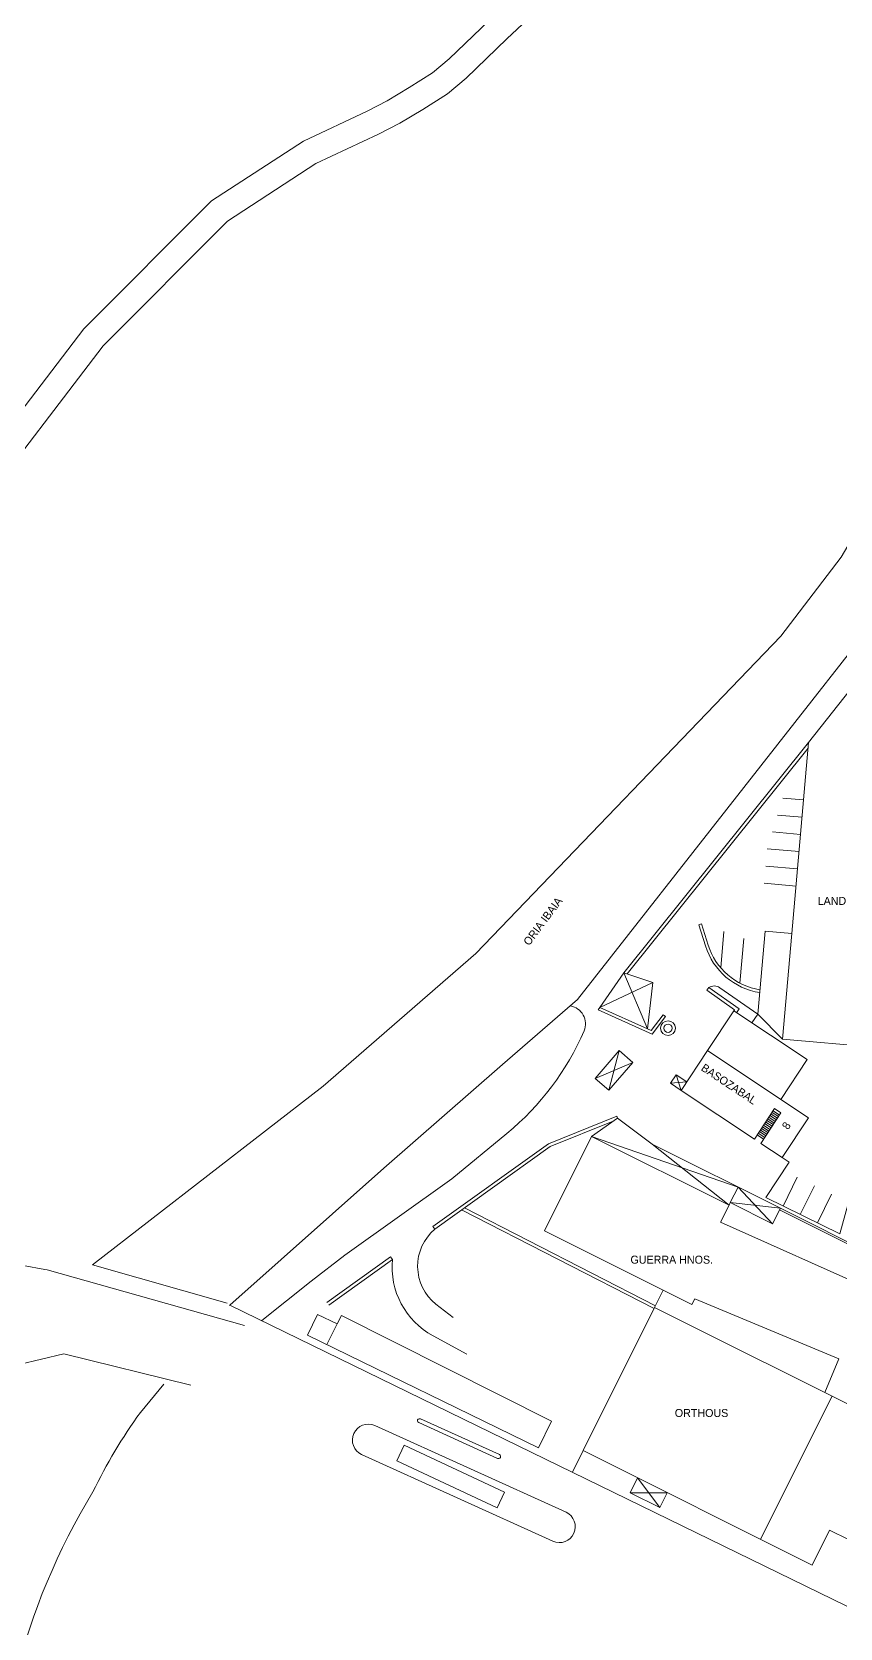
# Model space of a CAD drawing. Header units: millimetres. Extents: x 563164 to 564847, y 4765050 to 4766444.
# Drawn here: x 563760.2 to 563886.5, y 4765849.6 to 4766098.9 of the extents above; entities that cross this region are included whole.
import ezdxf

# ---------------------------------------------------------------- set-up
doc = ezdxf.new("R2010")
doc.units = ezdxf.units.MM
doc.layers.add('7 Cartografía - Kartografia', color=7, linetype='Continuous', lineweight=0)
doc.styles.add('Styledgn105', font='dgn105.shx')

msp = doc.modelspace()

# ---------------------------------------------------------------- linework, layer by layer
at = {"layer": '7 Cartografía - Kartografia', "color": 253, "linetype": 'Continuous', "lineweight": 0, "true_color": 0x9a9a9a}
for p, q in [((563894.26, 4766003.94), (563881.61, 4765987.93)), ((563852.72, 4765951.93), (563881.61, 4765987.93)), ((563881.61, 4765987.93), (563878.99, 4765958.05)), ((563853.23, 4765951.76), (563881.53, 4765987.04)), ((563877.59, 4765979.21), (563880.82, 4765978.93)), ((563876.77, 4765976.58), (563880.59, 4765976.24)), ((563875.95, 4765973.94), (563880.35, 4765973.55)), ((563875.14, 4765971.3), (563880.12, 4765970.86)), ((563874.9, 4765968.61), (563879.88, 4765968.17)), ((563874.66, 4765965.92), (563879.64, 4765965.48)), ((563868.38, 4765958.37), (563867.88, 4765952.69)), ((563871.5, 4765957.3), (563870.88, 4765950.3)), ((563874.81, 4765958.42), (563873.67, 4765945.47)), ((563878.99, 4765958.05), (563874.81, 4765958.42)), ((563878.99, 4765958.05), (563877.55, 4765941.56)), ((563848.99, 4765946.53), (563852.72, 4765951.93)), ((563848.99, 4765946.53), (563857.26, 4765950.41)), ((563856.43, 4765943.18), (563852.72, 4765951.93)), ((563852.72, 4765951.93), (563857.26, 4765950.41)), ((563857.26, 4765950.41), (563856.43, 4765943.18)), ((563856.43, 4765943.18), (563848.99, 4765946.53)), ((563865.8, 4765939.77), (563869.92, 4765945.97)), ((563869.92, 4765945.97), (563881.38, 4765938.37)), ((563873.67, 4765945.47), (563877.55, 4765941.56)), ((563877.55, 4765941.56), (563893.96, 4765940.12)), ((563848.27, 4765935.41), (563852.02, 4765939.77)), ((563848.27, 4765935.41), (563854.14, 4765937.94)), ((563852.02, 4765939.77), (563850.39, 4765933.58)), ((563854.14, 4765937.94), (563850.39, 4765933.58)), ((563852.02, 4765939.77), (563854.14, 4765937.94)), ((563865.8, 4765939.77), (563861.68, 4765933.56)), ((563865.8, 4765939.77), (563877.26, 4765932.16)), ((563881.38, 4765938.37), (563877.26, 4765932.16)), ((563850.39, 4765933.58), (563848.27, 4765935.41)), ((563860.01, 4765934.67), (563860.9, 4765936)), ((563860.01, 4765934.67), (563862.57, 4765934.89)), ((563860.9, 4765936), (563861.68, 4765933.56)), ((563860.9, 4765936), (563862.57, 4765934.89)), ((563861.68, 4765933.56), (563860.01, 4765934.67)), ((563861.68, 4765933.56), (563873.14, 4765925.96)), ((563873.14, 4765925.96), (563876.29, 4765930.71)), ((563877.29, 4765930.04), (563874.14, 4765925.29)), ((563875.74, 4765929.87), (563876.74, 4765929.21)), ((563875.9, 4765930.12), (563876.9, 4765929.46)), ((563876.07, 4765930.37), (563877.07, 4765929.71)), ((563876.29, 4765930.71), (563877.29, 4765930.04)), ((563881.59, 4765929.29), (563877.26, 4765932.16)), ((563847.7, 4765926.37), (563851.75, 4765929.2)), ((563851.75, 4765929.2), (563857.16, 4765925.16)), ((563874.08, 4765927.37), (563875.08, 4765926.71)), ((563874.24, 4765927.62), (563875.24, 4765926.96)), ((563874.41, 4765927.87), (563875.41, 4765927.21)), ((563874.58, 4765928.12), (563875.57, 4765927.46)), ((563874.74, 4765928.37), (563875.74, 4765927.71)), ((563874.91, 4765928.62), (563875.91, 4765927.96)), ((563875.07, 4765928.87), (563876.07, 4765928.21)), ((563875.24, 4765929.12), (563876.24, 4765928.46)), ((563875.4, 4765929.37), (563876.4, 4765928.71)), ((563875.57, 4765929.62), (563876.57, 4765928.96)), ((563877.47, 4765923.08), (563881.59, 4765929.29)), ((563840.33, 4765911.61), (563847.7, 4765926.37)), ((563847.7, 4765926.37), (563869.17, 4765915.64)), ((563870.58, 4765918.46), (563847.7, 4765926.37)), ((563869.17, 4765915.64), (563857.16, 4765925.16)), ((563857.16, 4765925.16), (563877.2, 4765915.15)), ((563873.58, 4765926.62), (563874.58, 4765925.96)), ((563873.75, 4765926.87), (563874.75, 4765926.21)), ((563873.91, 4765927.12), (563874.91, 4765926.46)), ((563874.14, 4765925.29), (563877.47, 4765923.08)), ((563877.61, 4765915.5), (563879.82, 4765919.99)), ((563869.37, 4765916.04), (563870.58, 4765918.46)), ((563870.58, 4765918.46), (563875.99, 4765912.73)), ((563880.31, 4765914.17), (563882.51, 4765918.66)), ((563857.68, 4765899.92), (563827.84, 4765915.2)), ((563869.17, 4765915.64), (563867.83, 4765912.95)), ((563869.37, 4765916.04), (563869.17, 4765915.64)), ((563869.37, 4765916.04), (563877.2, 4765915.15)), ((563875.99, 4765912.73), (563869.37, 4765916.04)), ((563877.2, 4765915.15), (563875.99, 4765912.73)), ((563877.2, 4765915.15), (563903.82, 4765901.85)), ((563883, 4765912.85), (563885.2, 4765917.34)), ((563857.46, 4765899.47), (563827.38, 4765914.88)), ((563867.83, 4765912.95), (563896.54, 4765900.15)), ((563877.06, 4765914.88), (563903.54, 4765901.65)), ((563858.89, 4765902.33), (563840.33, 4765911.61)), ((563791.17, 4765900.03), (563899.75, 4765847.06)), ((563857.55, 4765899.65), (563858.89, 4765902.33)), ((563858.89, 4765902.33), (563863.36, 4765900.1)), ((563863.36, 4765900.1), (563863.82, 4765900.99)), ((563863.82, 4765900.99), (563886.34, 4765891.63)), ((563803.29, 4765895.34), (563804.87, 4765898.57)), ((563804.87, 4765898.57), (563807.93, 4765897.08)), ((563807.93, 4765897.08), (563808.6, 4765898.42)), ((563808.6, 4765898.42), (563841.43, 4765881.91)), ((563846.37, 4765877.28), (563857.55, 4765899.65)), ((563857.55, 4765899.65), (563892.43, 4765882.21)), ((563839.38, 4765877.74), (563803.29, 4765895.34)), ((563807.93, 4765897.08), (563806.35, 4765893.85)), ((563886.34, 4765891.63), (563884.15, 4765886.35)), ((563885.28, 4765885.79), (563874.1, 4765863.43)), ((563841.43, 4765881.91), (563839.38, 4765877.74)), ((563817.27, 4765875.67), (563818.41, 4765878.12)), ((563818.41, 4765878.12), (563834.09, 4765870.81)), ((563832.95, 4765868.37), (563817.27, 4765875.67)), ((563844.69, 4765873.92), (563846.37, 4765877.28)), ((563882.15, 4765859.4), (563846.37, 4765877.28)), ((563854.87, 4765873.04), (563853.71, 4765870.71)), ((563854.87, 4765873.04), (563858.36, 4765868.38)), ((563834.09, 4765870.81), (563832.95, 4765868.37)), ((563853.71, 4765870.71), (563859.52, 4765870.71)), ((563853.71, 4765870.71), (563858.36, 4765868.38)), ((563858.36, 4765868.38), (563859.52, 4765870.71)), ((563884.88, 4765864.86), (563882.15, 4765859.4)), ((563887.82, 4765863.39), (563884.88, 4765864.86))]:
    msp.add_line(p, q, dxfattribs=at)
at = {"layer": '7 Cartografía - Kartografia', "color": 253, "linetype": 'Continuous', "lineweight": 0, "true_color": 0x9a9a9a, "flags": 128}
for points in [[(563887.22, 4766198.22), (563883.43, 4766182.98), (563878.05, 4766163.36), (563874.04, 4766152.6), (563869.59, 4766141.94), (563861.98, 4766130.47), (563859.67, 4766127.5), (563857.38, 4766124.71), (563854.62, 4766121.94), (563851.68, 4766119.3), (563849.04, 4766116.63), (563845.81, 4766113.4), (563843.63, 4766111.49), (563840.76, 4766109.24), (563831.7, 4766100.71), (563825.44, 4766094.69), (563822.83, 4766092.51), (563819.2, 4766090.23), (563815.78, 4766088.14), (563812.65, 4766086.56), (563802.67, 4766081.85), (563788.29, 4766072.51), (563768.36, 4766052.51), (563748.14, 4766026.08)], [(563891.39, 4766198.22), (563887.32, 4766182.07), (563881.86, 4766162.13), (563877.77, 4766151.13), (563873.14, 4766140.05), (563865.23, 4766128.14), (563862.8, 4766125.01), (563860.35, 4766122.02), (563857.37, 4766119.03), (563854.45, 4766116.41), (563851.87, 4766113.8), (563848.54, 4766110.47), (563846.18, 4766108.4), (563843.37, 4766106.21), (563834.45, 4766097.82), (563828.11, 4766091.7), (563825.18, 4766089.26), (563821.31, 4766086.82), (563817.73, 4766084.65), (563814.4, 4766082.97), (563804.62, 4766078.34), (563790.82, 4766069.38), (563771.37, 4766049.88), (563751.39, 4766023.73)], [(563790.77, 4765900.31), (563769.73, 4765906.31), (563805.75, 4765934.22), (563829.61, 4765954.94), (563877.28, 4766004.51), (563886.69, 4766016.86), (563890.63, 4766023.57), (563899.9, 4766033.25), (563900.96, 4766036.23)], [(563791.12, 4765899.97), (563791.17, 4765900.03), (563815.23, 4765921.41), (563833.8, 4765937.59), (563845.49, 4765947.77), (563897.47, 4766014.01), (563899.87, 4766017.02), (563919.24, 4766036.74)], [(563719.02, 4765951.8), (563710.83, 4765926.14), (563702.2, 4765900.63), (563696.06, 4765883.34), (563686.71, 4765853.06), (563680.66, 4765834.4), (563677.94, 4765815.64), (563677.76, 4765810.39), (563716.22, 4765867.28), (563722.13, 4765874.99), (563728.18, 4765882.6), (563734.36, 4765890.1), (563740.66, 4765897.49), (563741.06, 4765897.95), (563743.27, 4765900.57), (563745.9, 4765902.77), (563748.88, 4765904.47), (563752.1, 4765905.63), (563755.48, 4765906.22), (563758.9, 4765906.21), (563762.28, 4765905.6), (563762.61, 4765905.51), (563793.48, 4765896.83)], [(563870.33, 4765945.69), (563870.75, 4765946.28), (563866, 4765949.62), (563865.71, 4765949.21), (563870.05, 4765946.16), (563869.92, 4765945.97)], [(563856.43, 4765943.18), (563857.03, 4765942.9), (563858.89, 4765945.36), (563859.25, 4765945.08), (563857.17, 4765942.35), (563848.73, 4765946.16), (563848.99, 4765946.53)], [(563851.05, 4765928.75), (563841.22, 4765924.78), (563823.19, 4765911.87), (563822.9, 4765912.28), (563840.98, 4765925.22), (563851.63, 4765929.52), (563851.75, 4765929.2)], [(563877.47, 4765923.08), (563878.58, 4765922.34), (563874.92, 4765916.82), (563886.47, 4765911.14), (563888.13, 4765917.18)], [(563806.34, 4765900.43), (563816.3, 4765907.56), (563816.6, 4765907.15), (563806.63, 4765900.02)], [(563681.58, 4765780.86), (563684.18, 4765791.99), (563688.52, 4765805.24), (563695.11, 4765817.53), (563701.29, 4765825.79), (563738.24, 4765876.78), (563744.04, 4765883.32), (563750.82, 4765887.66), (563758.25, 4765890.76), (563765.21, 4765892.39), (563785.07, 4765887.5)]]:
    msp.add_lwpolyline(points, dxfattribs=at)
for points in [[(563873.97, 4765948.84, -0.285991), (563865.5, 4765956.13), (563865.5, 4765956.13), (563864.47, 4765959.43), (563864.88, 4765959.56), (563865.91, 4765956.26), (563865.91, 4765956.26, 0.285232), (563874.01, 4765949.27, 0.285232)], [(563872.76, 4765944.09), (563873.67, 4765945.47), (563867.74, 4765949.6), (563867.74, 4765949.6, 0.308383), (563866, 4765949.62, 0.308383)], [(563796.18, 4765897.59), (563803.87, 4765903.76), (563809.16, 4765907.8), (563825.86, 4765919.75), (563834.47, 4765926.85), (563834.47, 4765926.85, 0.119043), (563846.52, 4765942.87, 0.48854), (563844.39, 4765946.75, 0.48854)], [(563826.05, 4765898.06), (563823.37, 4765900.18), (563823.37, 4765900.18, -0.47279), (563823.19, 4765911.87, -0.47279)], [(563828.2, 4765892.34), (563822.92, 4765895.21), (563822.92, 4765895.21, -0.302648), (563816.6, 4765907.17, -0.302648)], [(563683.19, 4765443.72), (563699.97, 4765475.57), (563699.97, 4765475.57, 0.078741), (563725.98, 4765548, 0.03504), (563740.99, 4765623.12), (563740.99, 4765623.12), (563741.32, 4765625.82), (563741.32, 4765625.82, 0.021935), (563745.08, 4765673.66, 0.005463), (563748.16, 4765700.79), (563748.16, 4765700.79), (563749.08, 4765709.4), (563749.08, 4765709.4, 0.019628), (563754.53, 4765810.62, -0.149958), (563769.78, 4765870.83, -0.043047), (563777.19, 4765883.26), (563777.19, 4765883.26), (563780.86, 4765887.66)], [(563811.77, 4765876.68, -1), (563813.82, 4765881.2), (563813.82, 4765881.2), (563843.7, 4765867.65), (563843.7, 4765867.65, -1), (563841.65, 4765863.13), (563841.65, 4765863.13), (563811.77, 4765876.68)], [(563820.94, 4765882.25), (563833.29, 4765876.66), (563833.29, 4765876.66, -1.000043), (563833.02, 4765876.07), (563833.02, 4765876.07), (563820.68, 4765881.66), (563820.68, 4765881.66, -1.000043), (563820.94, 4765882.25)]]:
    msp.add_lwpolyline(points, format="xyb", dxfattribs=at)
at = {"layer": '7 Cartografía - Kartografia', "color": 253, "linetype": 'Continuous', "lineweight": 0, "true_color": 0x9a9a9a}
for radius, start, end in [(1.15, 0, 180), (1.15, 180, 0), (0.65, 0, 180), (0.65, 180, 0)]:
    msp.add_arc((563859.64, 4765943.28), radius, start, end, dxfattribs=at)

# ---------------------------------------------------------------- texts
at = {"layer": '7 Cartografía - Kartografia', "color": 253, "linetype": 'Continuous', "lineweight": 0, "true_color": 0x9a9a9a, "style": 'Styledgn105'}
for s, rotation, p in [('ORIA IBAIA', 53.2, (563837.93, 4765956.07)), ('BASOZABAL', 326.4293, (563864.68, 4765936.78)), ('8', 56.4293, (563878.39, 4765927.32))]:
    msp.add_text(s, height=1.25, rotation=rotation, dxfattribs=at).set_placement(p)
for s, p in [('LANDU S.C.L.', (563883.02, 4765962.54)), ('GUERRA HNOS.', (563853.77, 4765906.49)), ('ORTHOUS', (563860.7, 4765882.54))]:
    msp.add_text(s, height=1.25, dxfattribs=at).set_placement(p)

doc.saveas('drawing.dxf')
